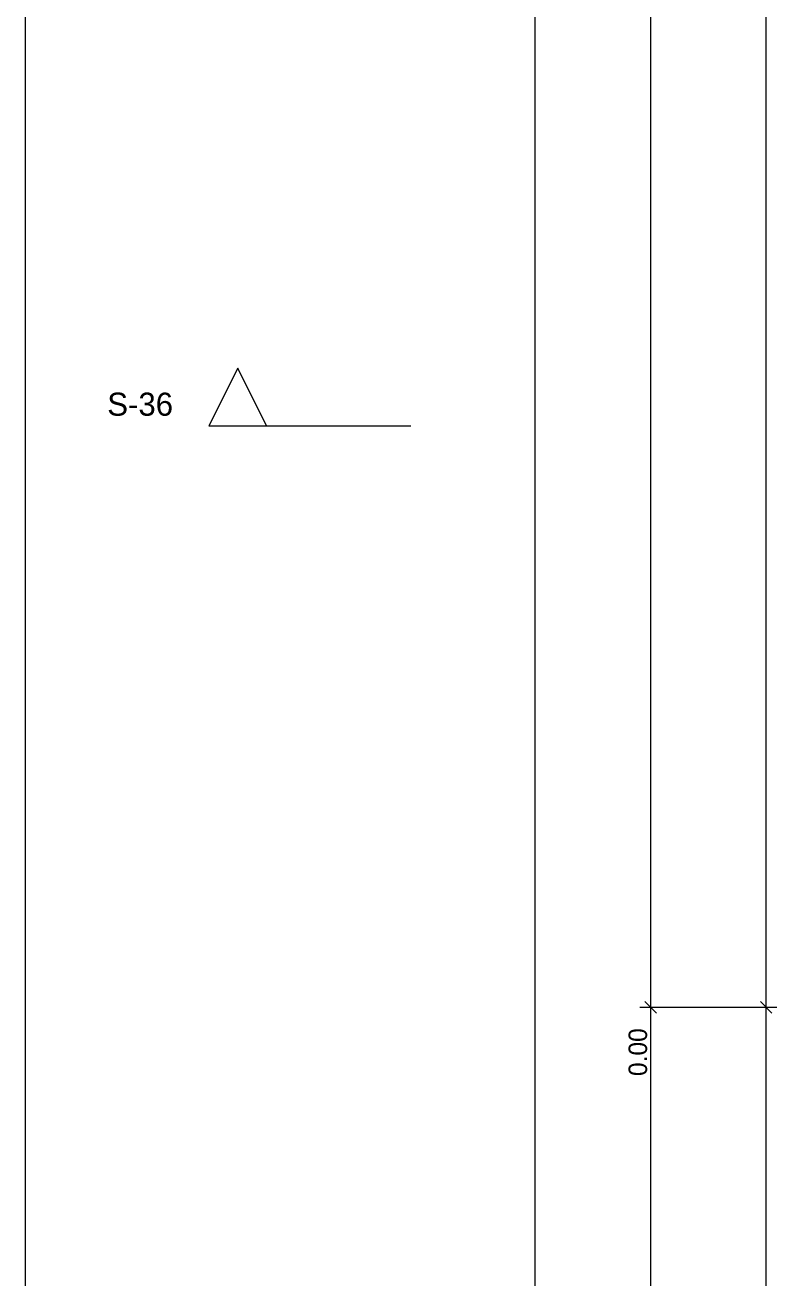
# Model space of a CAD drawing. Header units: millimetres. Extents: x -3497 to 2618, y -1809 to 2456.
# Drawn here: x -3422 to -3096, y 649 to 1192 of the extents above; entities that cross this region are included whole.
import ezdxf
from ezdxf.enums import TextEntityAlignment as Align

# ---------------------------------------------------------------- set-up
doc = ezdxf.new("R2010")
doc.units = ezdxf.units.MM
doc.header["$LTSCALE"] = 100
doc.layers.get('Defpoints').update_dxf_attribs({"color": 9, "true_color": 0x808080})
doc.layers.add('20-Beton', color=9, linetype='Continuous', true_color=0x808080)
doc.layers.add('Layer34', color=7, linetype='Continuous')
doc.styles.add('Arial', font='arial.ttf')

# ---------------------------------------------------------------- blocks, each defined once
blk = doc.blocks.new('AnonymMegaMac_nNn0835')
at = {"layer": '20-Beton', "color": 8, "linetype": 'Continuous', "lineweight": 13, "true_color": 0x808080}
for p, q in [((-3095.82, 765.98), (-3105.19, 765.98)), ((-3103.01, 768.48), (-3098.01, 763.48)), ((-3100.51, -154.02), (-3100.51, 765.98))]:
    blk.add_line(p, q, dxfattribs=at)
blk = doc.blocks.new('AnonymMegaMac_nNn0836')
at = {"layer": '20-Beton', "color": 8, "linetype": 'Continuous', "lineweight": 13, "true_color": 0x808080}
blk.add_line((-3103.01, 768.48), (-3098.01, 763.48), dxfattribs=at)
blk = doc.blocks.new('AnonymMegaMac_nNn0837')
at = {"layer": '20-Beton', "color": 8, "linetype": 'Continuous', "lineweight": 13, "true_color": 0x808080}
for p, q in [((-3100.51, 765.98), (-3100.51, 2127.48)), ((-3095.82, 765.98), (-3105.19, 765.98)), ((-3103.01, 768.48), (-3098.01, 763.48)), ((-3100.51, -154.02), (-3100.51, 765.98))]:
    blk.add_line(p, q, dxfattribs=at)
blk = doc.blocks.new('AnonymMegaMac_nNn0838')
at = {"layer": '20-Beton', "color": 8, "linetype": 'Continuous', "lineweight": 13, "true_color": 0x808080}
for p, q in [((-3100.51, 765.98), (-3100.51, 2127.48)), ((-3103.01, 768.48), (-3098.01, 763.48))]:
    blk.add_line(p, q, dxfattribs=at)
blk = doc.blocks.new('AnonymMegaMac_nNn0846')
at = {"layer": '20-Beton', "color": 8, "linetype": 'Continuous', "lineweight": 13, "true_color": 0x808080}
for p, q in [((-3100.51, 765.97), (-3155.19, 765.97)), ((-3153.01, 768.48), (-3148.01, 763.48)), ((-3148.01, 763.47), (-3153.01, 768.47)), ((-3150.51, -154.02), (-3150.51, 765.97))]:
    blk.add_line(p, q, dxfattribs=at)
at = {"layer": '20-Beton', "color": 8, "linetype": 'Continuous', "lineweight": 18, "true_color": 0x808080, "style": 'Arial', "width": 0.953976}
blk.add_text('0.00', height=8, rotation=90, dxfattribs=at).set_placement((-3152.1, 736.2), (-3152.1, 756.92), align=Align.FIT)
blk = doc.blocks.new('AnonymMegaMac_nNn0847')
at = {"layer": '20-Beton', "color": 8, "linetype": 'Continuous', "lineweight": 13, "true_color": 0x808080}
for p, q in [((-3100.51, 765.98), (-3155.19, 765.98)), ((-3100.51, 765.97), (-3155.19, 765.97)), ((-3153.01, 768.48), (-3148.01, 763.48)), ((-3148.01, 763.47), (-3153.01, 768.47)), ((-3150.51, 765.97), (-3150.51, 765.98))]:
    blk.add_line(p, q, dxfattribs=at)
blk = doc.blocks.new('AnonymMegaMac_nNn0848')
at = {"layer": '20-Beton', "color": 8, "linetype": 'Continuous', "lineweight": 13, "true_color": 0x808080}
for p, q in [((-3153.01, 768.48), (-3148.01, 763.48)), ((-3148.01, 763.47), (-3153.01, 768.47))]:
    blk.add_line(p, q, dxfattribs=at)
blk = doc.blocks.new('AnonymMegaMac_nNn0849')
at = {"layer": '20-Beton', "color": 8, "linetype": 'Continuous', "lineweight": 13, "true_color": 0x808080}
for p, q in [((-3150.51, 765.98), (-3150.51, 2168.35)), ((-3100.51, 765.98), (-3155.19, 765.98)), ((-3153.01, 768.48), (-3148.01, 763.48)), ((-3148.01, 763.47), (-3153.01, 768.47)), ((-3150.51, 765.97), (-3150.51, 765.98))]:
    blk.add_line(p, q, dxfattribs=at)
blk = doc.blocks.new('AnonymMegaMac_nNn0850')
at = {"layer": '20-Beton', "color": 8, "linetype": 'Continuous', "lineweight": 13, "true_color": 0x808080}
for p, q in [((-3150.51, 765.98), (-3150.51, 2168.35)), ((-3153.01, 768.48), (-3148.01, 763.48)), ((-3148.01, 763.47), (-3153.01, 768.47))]:
    blk.add_line(p, q, dxfattribs=at)
blk = doc.blocks.new('AnonymMegaMac_nNn0852')
at = {"layer": '20-Beton', "color": 8, "linetype": 'Continuous', "lineweight": 13, "true_color": 0x808080}
blk.add_line((-3200.51, -1572.64), (-3200.51, 2168.48), dxfattribs=at)
blk = doc.blocks.new('SheetMove_001_nNn01233')
at = {"layer": 'Layer34', "color": 7, "linetype": 'Continuous', "lineweight": 13}
blk.add_line((-3421.6, 2406.12), (-3421.6, -1733.88), dxfattribs=at)

msp = doc.modelspace()

# ---------------------------------------------------------------- linework, layer by layer
at = {"layer": 'Defpoints', "color": 8, "linetype": 'Continuous', "lineweight": 13, "true_color": 0x808080}
msp.add_line((-3316.94, 1018.01), (-3254.44, 1018.01), dxfattribs=at)

# ---------------------------------------------------------------- block references
for name in ['AnonymMegaMac_nNn0852', 'AnonymMegaMac_nNn0850', 'AnonymMegaMac_nNn0849', 'AnonymMegaMac_nNn0838', 'AnonymMegaMac_nNn0837', 'AnonymMegaMac_nNn0846', 'AnonymMegaMac_nNn0847', 'AnonymMegaMac_nNn0848', 'AnonymMegaMac_nNn0835', 'AnonymMegaMac_nNn0836']:
    msp.add_blockref(name, (0, 0))

# ---------------------------------------------------------------- texts
at = {"layer": 'Defpoints', "color": 8, "linetype": 'Continuous', "lineweight": 13, "true_color": 0x808080, "style": 'Arial', "width": 0.966079}
msp.add_text('S-36', height=10, dxfattribs=at).set_placement((-3385.97, 1022.38), (-3357.49, 1022.38), align=Align.FIT)

# ---------------------------------------------------------------- next in the draw order: wipeouts: each hides what was drawn before it
at = {"color": 254, "linetype": 'Continuous', "lineweight": 13, "true_color": 0xd6d6d6}
msp.add_wipeout([(-3341.94, 1018.01), (-3316.94, 1018.01), (-3329.44, 1043.01)], dxfattribs=at).dxf.layer = 'Defpoints'

# ---------------------------------------------------------------- next in the draw order: linework, layer by layer
at = {"layer": 'Defpoints', "color": 8, "linetype": 'Continuous', "lineweight": 13, "true_color": 0x808080}
msp.add_lwpolyline([(-3341.94, 1018.01), (-3316.94, 1018.01), (-3329.44, 1043.01)], close=True, dxfattribs=at)

# ---------------------------------------------------------------- next in the draw order: block references
msp.add_blockref('SheetMove_001_nNn01233', (0, 0))

doc.saveas('drawing.dxf')
